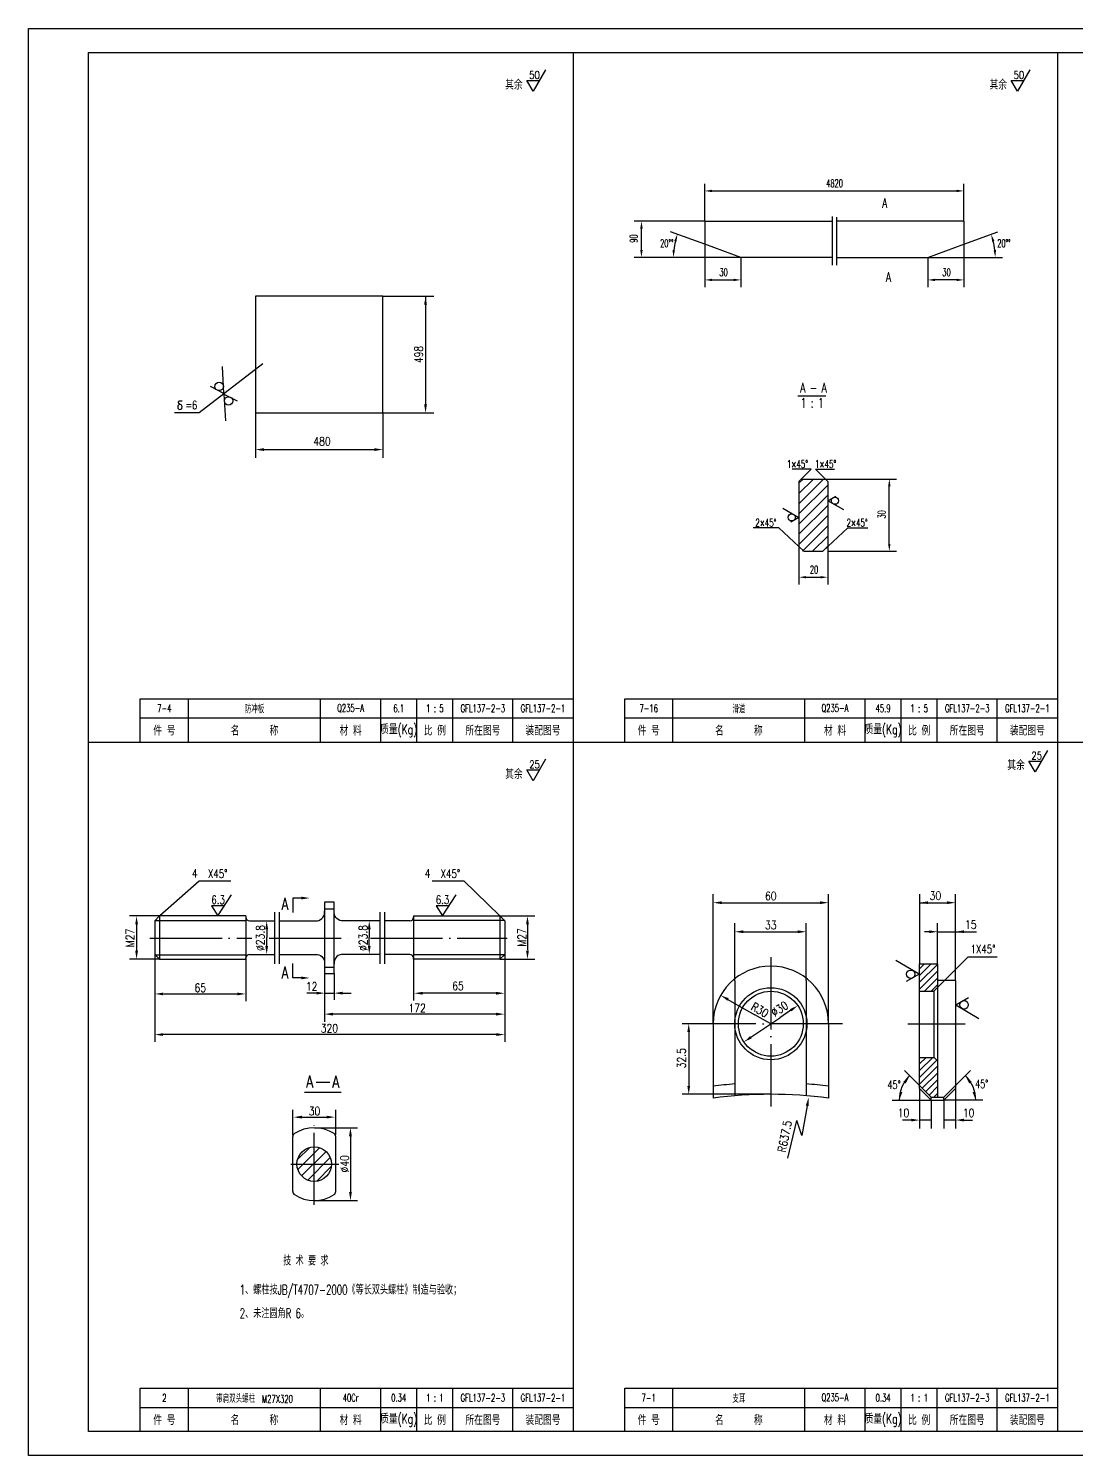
# Model space of a CAD drawing. Extents: x -955 to 1252, y 69 to 1417.
# Drawn here: x 411 to 847, y 77 to 671 of the extents above; entities that cross this region are included whole.
import ezdxf
from ezdxf.enums import TextEntityAlignment as Align

# ---------------------------------------------------------------- set-up
doc = ezdxf.new("R2010")
doc.units = 0
doc.header["$MEASUREMENT"] = 0
doc.linetypes.add('DASHDOT-M', pattern=[36, 30, -3, 0, -3])
doc.linetypes.add('DIVIDE-M', pattern=[39, 30, -3, 0, -3, 0, -3])
doc.layers.get('0').update_dxf_attribs({"linetype": 'CONTINUOUS'})
for name, color, linetype in [('1', 3, 'CONTINUOUS'), ('CDR_DWG1', 4, 'CONTINUOUS'), ('CDR_DWG2', 2, 'CONTINUOUS'), ('CDR_DWG3', 1, 'DASHDOT-M'), ('CDR_DWG4', 3, 'DIVIDE-M'), ('XS', 2, 'CONTINUOUS')]:
    doc.layers.add(name, color=color, linetype=linetype)
doc.styles.add('HZ', font='romans', dxfattribs={"width": 0.7, "bigfont": 'hz'})

# ---------------------------------------------------------------- blocks, each defined once
blk = doc.blocks.new('*X64')
at = {"color": 0}
for p, q in [((152.09, 197.34), (156.93, 202.19)), ((152.09, 200.17), (154.1, 202.19)), ((152.09, 194.52), (159.51, 201.94)), ((152.09, 191.69), (159.51, 199.11)), ((154.11, 190.88), (159.51, 196.28)), ((156.94, 190.88), (159.51, 193.46))]:
    blk.add_line(p, q, dxfattribs=at)
blk = doc.blocks.new('*X65')
at = {"color": 0}
for p, q in [((240.7, 219.49), (245.74, 224.53)), ((240.81, 215.35), (249.88, 224.42)), ((242.39, 212.69), (252.54, 222.84)), ((244.9, 210.95), (254.27, 220.33)), ((248.67, 210.49), (254.74, 216.56))]:
    blk.add_line(p, q, dxfattribs=at)
blk = doc.blocks.new('*X63')
at = {"color": 0}
for p, q in [((152.09, 157.75), (157.61, 163.26)), ((152.09, 160.58), (154.78, 163.26)), ((152.09, 154.92), (159.28, 162.11)), ((152.09, 152.09), (159.56, 159.56)), ((153.24, 150.41), (159.56, 156.73)), ((154.65, 148.99), (159.56, 153.9)), ((156.07, 147.58), (159.56, 151.07)), ((158.05, 146.74), (159.56, 148.25))]:
    blk.add_line(p, q, dxfattribs=at)
blk = doc.blocks.new('MM')
at = {"layer": 'XS', "color": 3}
blk.add_lwpolyline([(3.85, 6.67), (0, 0), (-1.93, 3.33)], dxfattribs=at)
blk.add_circle((0, 3), 1.5, dxfattribs=at)
blk = doc.blocks.new('*X114')
at = {"layer": '1', "color": 0, "linetype": 'Continuous'}
for p, q in [((-21545.07, -21449.76), (-21534.83, -21439.51)), ((-21545.07, -21445.51), (-21539.07, -21439.51)), ((-21545.07, -21441.27), (-21543.31, -21439.51)), ((-21545.07, -21454), (-21533.07, -21442)), ((-21545.07, -21458.24), (-21533.07, -21446.24)), ((-21545.07, -21462.48), (-21533.07, -21450.48)), ((-21545.07, -21466.73), (-21533.07, -21454.73)), ((-21543.61, -21469.51), (-21533.07, -21458.97)), ((-21539.37, -21469.51), (-21533.07, -21463.21)), ((-21535.13, -21469.51), (-21533.07, -21467.45))]:
    blk.add_line(p, q, dxfattribs=at)

msp = doc.modelspace()

# ---------------------------------------------------------------- linework, layer by layer
for p, q in [((410.85, 77.44), (410.85, 671.44)), ((410.85, 671.44), (1251.85, 671.44)), ((637.35, 661.44), (637.35, 87.44)), ((838.85, 661.44), (838.85, 87.44)), ((692.17, 591.2), (692.17, 606.84)), ((799.93, 591.2), (799.93, 606.84)), ((695.17, 603.84), (796.93, 603.84)), ((692.17, 591.2), (662.83, 591.2)), ((665.83, 579.2), (665.83, 588.2)), ((692.17, 581.66), (677.97, 586.82)), ((799.93, 581.66), (814.13, 586.82)), ((676.1, 576.2), (662.83, 576.2)), ((707.17, 576.2), (676.1, 576.2)), ((692.17, 581.44), (692.17, 563.8)), ((707.17, 576.2), (707.17, 563.8)), ((784.93, 576.2), (784.93, 563.8)), ((784.93, 576.2), (816, 576.2)), ((799.93, 581.44), (799.93, 563.8)), ((695.17, 566.8), (704.17, 566.8)), ((796.93, 566.8), (787.93, 566.8)), ((558.31, 560.02), (579.51, 560.02)), ((576.01, 560.02), (576.01, 514.97)), ((508.26, 531.83), (481.87, 511.53)), ((492.1, 519.56), (491.49, 530.71)), ((492.1, 519.56), (486.57, 522.37)), ((492.12, 519.3), (492.73, 508.15)), ((492.12, 519.3), (497.65, 516.49)), ((730.89, 518.5), (742.55, 518.5)), ((481.87, 511.53), (471.53, 511.53)), ((473, 514.37), (472.91, 514.13)), ((472.91, 514.13), (472.96, 513.6)), ((472.96, 513.6), (472.98, 513.43)), ((472.98, 513.43), (473.16, 513.21)), ((473.13, 514.59), (473, 514.37)), ((473.36, 514.78), (473.13, 514.59)), ((473.16, 513.21), (473.42, 513.04)), ((473.23, 515.72), (473.24, 516.08)), ((473.36, 515.4), (473.23, 515.72)), ((473.24, 516.08), (473.37, 516.27)), ((473.59, 515.17), (473.36, 515.4)), ((473.5, 514.93), (473.36, 514.78)), ((473.37, 516.27), (473.66, 516.46)), ((473.42, 513.04), (473.79, 512.92)), ((473.85, 515.02), (473.5, 514.93)), ((473.9, 515), (473.59, 515.17)), ((473.66, 516.46), (473.9, 516.49)), ((473.79, 512.92), (474.16, 512.95)), ((473.9, 516.49), (474.74, 516.49)), ((474.12, 514.9), (473.9, 515)), ((474.31, 514.78), (474.12, 514.9)), ((474.16, 512.95), (474.46, 513.07)), ((474.51, 514.61), (474.31, 514.78)), ((474.46, 513.07), (474.68, 513.34)), ((474.68, 514.37), (474.51, 514.61)), ((474.71, 514.05), (474.68, 514.37)), ((474.68, 513.34), (474.71, 514.05)), ((505.25, 511.41), (505.25, 492.68)), ((558.25, 511.41), (558.25, 492.68)), ((558.31, 511.47), (579.51, 511.47)), ((508.75, 496.18), (554.75, 496.18)), ((736.42, 488.07), (728.56, 488.07)), ((732.33, 483.89), (736.42, 488.07)), ((742.33, 483.89), (738.24, 488.07)), ((738.24, 488.07), (746.1, 488.07)), ((742.33, 483.89), (771.94, 483.89)), ((768.94, 456.89), (768.94, 480.89)), ((722.94, 463.61), (712.25, 463.61)), ((731.33, 455.89), (722.94, 463.61)), ((743.33, 455.89), (751.72, 463.61)), ((751.72, 463.61), (759.97, 463.61)), ((731.33, 455.89), (731.33, 440.04)), ((743.33, 455.89), (743.33, 440.04)), ((743.33, 453.89), (771.94, 453.89)), ((734.33, 443.04), (740.33, 443.04)), ((457.35, 384.44), (637.35, 384.44)), ((658.85, 384.44), (838.85, 384.44)), ((435.85, 374.44), (1241.85, 374.44)), ((465.51, 302.17), (481.8, 316.66)), ((481.83, 316.65), (495.02, 316.65)), ((578.76, 316.64), (591.96, 316.64)), ((606.92, 302.04), (591.96, 316.64)), ((489.63, 302.09), (495.33, 310.8)), ((520.8, 309.48), (520.8, 303.43)), ((524.3, 309.48), (520.8, 309.48)), ((583, 302.15), (588.7, 310.85)), ((695.65, 257.22), (695.65, 311.05)), ((743.65, 257.22), (743.65, 311.05)), ((781.58, 282.15), (781.58, 311.05)), ((796.52, 275.22), (796.52, 311.05)), ((492.36, 306.26), (487, 306.26)), ((487, 306.26), (489.63, 302.09)), ((580.37, 306.31), (583, 302.15)), ((585.74, 306.31), (580.37, 306.31)), ((699.15, 307.55), (740.15, 307.55)), ((781.91, 307.55), (793.95, 307.55)), ((465.28, 302.04), (452.79, 302.04)), ((455.79, 298.74), (455.79, 287.7)), ((606.92, 302.04), (621.41, 302.04)), ((618.41, 298.8), (618.41, 287.8)), ((704.65, 275.02), (704.65, 298.96)), ((734.33, 275.23), (734.33, 298.96)), ((788.94, 282.15), (788.94, 298.96)), ((796.52, 275.22), (796.52, 298.96)), ((509.91, 296.58), (509.91, 293.08)), ((509.91, 289.59), (509.91, 293.09)), ((552.59, 296.58), (552.59, 293.08)), ((552.59, 289.59), (552.59, 293.09)), ((708.15, 295.46), (730.83, 295.46)), ((785.53, 295.46), (783.54, 295.46)), ((789.09, 295.46), (799.42, 295.46)), ((800.02, 295.46), (805.15, 295.46)), ((463.35, 286.04), (463.35, 249.62)), ((608.92, 286.04), (608.92, 249.62)), ((465.28, 284.04), (452.79, 284.04)), ((501.24, 283.97), (501.24, 266.57)), ((520.8, 276.22), (520.8, 282.27)), ((571.03, 284.09), (571.03, 266.85)), ((606.92, 284.04), (621.41, 284.04)), ((781.34, 277.8), (771.69, 283.42)), ((789.05, 272.26), (801.77, 284.99)), ((801.77, 284.99), (813.77, 284.99)), ((524.3, 276.22), (520.8, 276.22)), ((534.01, 278.12), (534.01, 257.95)), ((538, 278.12), (538, 267.07)), ((704.65, 274.96), (704.65, 257.16)), ((734.33, 275.17), (734.33, 257.19)), ((781.34, 277.8), (775.95, 274.73)), ((467.1, 269.57), (498.12, 269.57)), ((530.64, 269.9), (526.68, 269.9)), ((534.03, 269.9), (538.08, 269.9)), ((541.5, 269.9), (545, 269.9)), ((605.79, 269.85), (573.63, 269.85)), ((796.54, 265), (801.93, 268.07)), ((701.81, 267.27), (705.41, 265.23)), ((705.41, 265.23), (713, 260.93)), ((727.93, 262.77), (723.36, 259.67)), ((796.54, 265), (806.18, 259.38)), ((605.64, 261.16), (537.32, 261.16)), ((689.13, 257.16), (682.71, 257.16)), ((695.65, 257.16), (695.65, 257.16)), ((719.65, 257.16), (713, 260.93)), ((715.93, 254.65), (723.36, 259.67)), ((719.56, 257.16), (719.74, 257.16)), ((719.56, 257.16), (719.74, 257.16)), ((719.56, 257.16), (719.74, 257.16)), ((719.65, 257.07), (719.65, 257.25)), ((719.65, 257.07), (719.65, 257.25)), ((719.65, 257.07), (719.65, 257.25)), ((605.42, 252.65), (466.32, 252.65)), ((685.49, 253.66), (685.49, 231.3)), ((711.36, 251.55), (715.93, 254.65)), ((775.2, 237.76), (781.41, 231.56)), ((802.77, 237.76), (796.57, 231.56)), ((719.58, 227.8), (682.71, 227.8)), ((781.52, 230.22), (781.52, 213.5)), ((796.52, 230.22), (796.52, 213.56)), ((520.76, 210.75), (520.76, 221.29)), ((538.64, 210.87), (538.64, 221.29)), ((734.75, 222.99), (732.5, 210.69)), ((770.06, 225.34), (786.27, 225.34)), ((786.34, 225.37), (786.34, 213.62)), ((791.64, 225.37), (791.64, 213.56)), ((807.91, 225.34), (791.7, 225.34)), ((522.53, 218.29), (535.13, 218.29)), ((529.76, 213.86), (547.76, 213.86)), ((726.69, 201.2), (730.52, 216.94)), ((732.5, 210.69), (730.52, 216.94)), ((779.16, 217.06), (774.48, 217.06)), ((786.4, 217.05), (781.52, 217.05)), ((796.53, 217.05), (791.66, 217.05)), ((800.03, 217.06), (803.53, 217.06)), ((544.76, 210.36), (544.76, 187.08)), ((529.76, 183.58), (547.76, 183.58)), ((457.35, 97.44), (637.35, 97.44)), ((658.85, 97.44), (838.85, 97.44)), ((1251.85, 77.44), (410.85, 77.44))]:
    msp.add_line(p, q)
for points in [[(625.86, 654.26), (620.71, 645.34), (618.13, 649.8), (623.28, 649.8)], [(827.36, 654.26), (822.21, 645.34), (819.63, 649.8), (824.78, 649.8)], [(834.77, 370.97), (829.61, 362.04), (827.04, 366.51), (832.19, 366.51)], [(625.86, 367.26), (620.71, 358.34), (618.13, 362.8), (623.28, 362.8)]]:
    msp.add_lwpolyline(points)
for points in [[(754.88, 593.99, 0, 0, 0), (754.88, 598.27, 0, 0, 0), (758.81, 598.27, 1.5, 0, 0), (763.28, 598.27, 0, 0, 0)], [(754.88, 570.79, 0, 0, 0), (754.88, 566.51, 0, 0, 0), (758.81, 566.51, 1.5, 0, 0), (763.28, 566.51, 0, 0, 0)]]:
    msp.add_lwpolyline(points, format="xyseb")
for points in [[(786.2, 217.04, 0.25, 0.25, 1), (786.45, 217.04, 0.25, 0.25, 1)], [(791.53, 217.11, 0.25, 0.25, 1), (791.78, 217.11, 0.25, 0.25, 1)]]:
    msp.add_lwpolyline(points, format="xyseb", close=True)
for centre, radius in [((490.15, 522.45), 1.75), ((494.07, 516.41), 1.75), ((777.85, 277.76), 1.75), ((800.02, 265.04), 1.75), ((529.7, 198.72), 7.18)]:
    msp.add_circle(centre, radius)
for centre, radius, start, end in [((707.17, 576.2), 28.07, 166.12586, 173.87414), ((784.93, 576.2), 28.07, 6.12586, 13.87414), ((787.15, 225.37), 14.09, 133.71729, 180.13722), ((790.82, 225.37), 14.09, 359.86278, 46.28271)]:
    msp.add_arc(centre, radius, start, end)
for points in [[(695.17, 604.34), (695.17, 603.34), (692.17, 603.84)], [(796.93, 604.34), (796.93, 603.34), (799.93, 603.84)], [(665.33, 588.2), (666.33, 588.2), (665.83, 591.2)], [(679.44, 583.07), (680.4, 582.78), (680.79, 585.8)], [(812.66, 583.07), (811.7, 582.78), (811.31, 585.8)], [(665.33, 579.2), (666.33, 579.2), (665.83, 576.2)], [(679.76, 579.16), (678.76, 579.22), (679.1, 576.2)], [(812.34, 579.16), (813.34, 579.22), (813, 576.2)], [(695.17, 567.3), (695.17, 566.3), (692.17, 566.8)], [(704.17, 567.3), (704.17, 566.3), (707.17, 566.8)], [(787.93, 567.3), (787.93, 566.3), (784.93, 566.8)], [(796.93, 567.3), (796.93, 566.3), (799.93, 566.8)], [(576.59, 556.52), (575.42, 556.52), (576.01, 560.02)], [(576.59, 514.97), (575.42, 514.97), (576.01, 511.47)], [(508.75, 495.6), (508.75, 496.76), (505.25, 496.18)], [(554.75, 495.6), (554.75, 496.76), (558.25, 496.18)], [(768.44, 480.89), (769.44, 480.89), (768.94, 483.89)], [(768.44, 456.89), (769.44, 456.89), (768.94, 453.89)], [(734.33, 443.54), (734.33, 442.54), (731.33, 443.04)], [(740.33, 443.54), (740.33, 442.54), (743.33, 443.04)], [(524.3, 310.07), (524.3, 308.9), (527.8, 309.48)], [(699.15, 306.97), (699.15, 308.13), (695.65, 307.55)], [(740.15, 306.97), (740.15, 308.13), (743.65, 307.55)], [(785.06, 306.97), (785.06, 308.13), (781.56, 307.55)], [(792.99, 306.97), (792.99, 308.13), (796.49, 307.55)], [(456.38, 298.5), (455.21, 298.5), (455.79, 302)], [(510.5, 296.46), (509.33, 296.46), (509.91, 299.96)], [(553.17, 296.48), (552.01, 296.48), (552.59, 299.98)], [(618.99, 298.52), (617.82, 298.52), (618.41, 302.02)], [(708.15, 294.88), (708.15, 296.04), (704.65, 295.46)], [(730.83, 294.88), (730.83, 296.04), (734.33, 295.46)], [(785.53, 294.88), (785.53, 296.04), (789.03, 295.46)], [(800.02, 294.88), (800.02, 296.04), (796.52, 295.46)], [(456.38, 287.57), (455.21, 287.57), (455.79, 284.07)], [(510.5, 289.53), (509.33, 289.53), (509.91, 286.03)], [(553.17, 289.59), (552.01, 289.59), (552.59, 286.09)], [(618.99, 287.56), (617.82, 287.56), (618.41, 284.06)], [(524.3, 275.64), (524.3, 276.8), (527.8, 276.22)], [(466.95, 268.98), (466.95, 270.15), (463.45, 269.57)], [(497.64, 268.98), (497.64, 270.15), (501.14, 269.57)], [(530.64, 269.31), (530.64, 270.48), (534.14, 269.9)], [(541.5, 269.31), (541.5, 270.48), (538, 269.9)], [(574.74, 269.27), (574.74, 270.43), (571.24, 269.85)], [(605.33, 269.27), (605.33, 270.43), (608.83, 269.85)], [(701.53, 266.77), (702.1, 267.78), (698.77, 269)], [(537.51, 260.57), (537.51, 261.74), (534.01, 261.16)], [(605.38, 260.57), (605.38, 261.74), (608.88, 261.16)], [(728.25, 262.28), (727.6, 263.25), (730.82, 264.73)], [(686.08, 253.66), (684.91, 253.66), (685.49, 257.16)], [(466.85, 252.07), (466.85, 253.24), (463.35, 252.65)], [(605.42, 252.07), (605.42, 253.24), (608.92, 252.65)], [(711.69, 251.07), (711.04, 252.03), (708.47, 249.59)], [(775.76, 232.3), (774.82, 232.99), (777.35, 235.47)], [(802.21, 232.3), (803.16, 232.99), (800.62, 235.47)], [(686.08, 231.3), (684.91, 231.3), (685.49, 227.8)], [(735.32, 222.89), (734.17, 223.1), (735.37, 226.44)], [(774.38, 228.69), (773.24, 228.94), (773.07, 225.39)], [(803.59, 228.69), (804.73, 228.94), (804.9, 225.39)], [(524.56, 217.7), (524.56, 218.87), (521.06, 218.29)], [(534.84, 217.7), (534.84, 218.87), (538.34, 218.29)], [(545.35, 210.36), (544.18, 210.36), (544.76, 213.86)], [(778.03, 216.47), (778.03, 217.64), (781.53, 217.06)], [(800.03, 216.47), (800.03, 217.64), (796.53, 217.06)], [(545.35, 187.08), (544.18, 187.08), (544.76, 183.58)]]:
    msp.add_solid(points)
at = {"layer": 'CDR_DWG1'}
for p, q in [((435.85, 87.44), (435.85, 661.44)), ((435.85, 661.44), (1241.85, 661.44)), ((692.17, 591.2), (745.13, 591.2)), ((692.17, 591.2), (692.17, 581.66)), ((799.93, 591.2), (746.97, 591.2)), ((799.93, 591.2), (799.93, 581.66)), ((707.17, 576.2), (692.17, 581.66)), ((745.13, 576.2), (707.17, 576.2)), ((746.97, 576.2), (784.93, 576.2)), ((784.93, 576.2), (799.93, 581.66)), ((558.25, 560.02), (505.25, 560.02)), ((505.25, 560.02), (505.25, 511.47)), ((558.25, 511.47), (558.25, 560.02)), ((505.25, 511.47), (558.25, 511.47)), ((732.33, 483.89), (731.33, 482.89)), ((731.33, 482.89), (731.33, 455.89)), ((732.33, 483.89), (742.33, 483.89)), ((742.33, 483.89), (743.33, 482.89)), ((743.33, 482.89), (743.33, 455.89)), ((733.33, 453.89), (731.33, 455.89)), ((733.33, 453.89), (741.33, 453.89)), ((741.33, 453.89), (743.33, 455.89)), ((457.35, 392.44), (637.35, 392.44)), ((457.35, 374.44), (457.35, 392.44)), ((477.35, 374.44), (477.35, 392.44)), ((532.35, 374.44), (532.35, 392.44)), ((557.35, 374.44), (557.35, 392.44)), ((572.35, 374.44), (572.35, 392.44)), ((587.35, 374.44), (587.35, 392.44)), ((612.35, 374.44), (612.35, 392.44)), ((658.85, 392.44), (838.85, 392.44)), ((658.85, 374.44), (658.85, 392.44)), ((678.85, 374.44), (678.85, 392.44)), ((733.85, 374.44), (733.85, 392.44)), ((758.85, 374.44), (758.85, 392.44)), ((773.85, 374.44), (773.85, 392.44)), ((788.85, 374.44), (788.85, 392.44)), ((813.85, 374.44), (813.85, 392.44)), ((538, 307.71), (534, 307.71)), ((534, 307.71), (534, 277.99)), ((534, 305.02), (538, 305.02)), ((538, 277.99), (538, 307.71)), ((465.35, 302.04), (463.35, 300.04)), ((463.35, 300.12), (501.24, 300.12)), ((463.35, 300.04), (463.35, 286.04)), ((465.35, 302.04), (465.35, 284.04)), ((501.24, 302.04), (465.35, 302.04)), ((501.24, 302.04), (501.24, 301.54)), ((501.24, 302.04), (501.24, 284.04)), ((502.74, 300.04), (513.19, 300.04)), ((569.53, 300.04), (558.98, 300.04)), ((571.03, 302.04), (571.03, 301.54)), ((571.03, 302.04), (571.03, 284.04)), ((571.03, 302.04), (606.92, 302.04)), ((608.92, 300.12), (571.03, 300.12)), ((606.92, 302.04), (608.92, 300.04)), ((606.92, 302.04), (606.92, 284.04)), ((608.92, 300.04), (608.92, 286.04)), ((463.35, 286.04), (465.35, 284.04)), ((463.35, 285.84), (501.24, 285.84)), ((502.76, 286.01), (513.19, 286.01)), ((569.51, 286.01), (558.98, 286.01)), ((608.92, 285.84), (571.03, 285.84)), ((608.92, 286.04), (606.92, 284.04)), ((465.35, 284.04), (501.24, 284.04)), ((501.24, 284.04), (501.26, 284.58)), ((534, 280.68), (538, 280.68)), ((571.03, 284.04), (571.01, 284.58)), ((606.92, 284.04), (571.03, 284.04)), ((781.52, 270.81), (781.52, 282.08)), ((781.52, 282.08), (788.94, 282.08)), ((788.94, 282.1), (788.94, 272.58)), ((538, 277.99), (534, 277.99)), ((796.52, 275.16), (788.94, 275.16)), ((796.52, 275.22), (796.52, 230.22)), ((781.52, 243.17), (781.52, 270.81)), ((781.52, 270.78), (787.56, 270.78)), ((787.56, 270.82), (788.94, 272.26)), ((787.56, 243.16), (787.56, 270.82)), ((788.94, 272.58), (788.94, 241.77)), ((695.65, 257.16), (695.65, 233.66)), ((704.65, 257.16), (704.65, 234.66)), ((734.33, 257.19), (734.33, 234.69)), ((743.65, 257.16), (743.65, 233.66)), ((781.52, 230.22), (781.52, 243.17)), ((781.52, 243.16), (787.56, 243.16)), ((787.56, 243.16), (787.56, 243.16)), ((787.56, 243.16), (788.94, 241.77)), ((788.99, 241.77), (788.99, 226.64)), ((695.65, 233.66), (695.65, 226.16)), ((704.65, 234.66), (704.65, 227.16)), ((734.33, 234.69), (734.33, 227.19)), ((743.65, 233.66), (743.65, 226.16)), ((786.33, 226.64), (781.45, 231.52)), ((786.33, 225.34), (781.45, 230.22)), ((786.33, 226.61), (786.33, 226.64)), ((786.33, 225.34), (786.33, 226.61)), ((786.34, 226.64), (789.44, 226.64)), ((788.08, 226.61), (788.08, 226.64)), ((789.44, 226.64), (791.64, 226.64)), ((791.64, 226.64), (796.52, 231.52)), ((791.64, 225.34), (796.52, 230.22)), ((791.64, 226.61), (791.64, 226.64)), ((791.64, 225.34), (791.64, 226.61)), ((786.34, 225.34), (791.64, 225.34)), ((520.76, 187.29), (520.76, 210.16)), ((538.64, 187.29), (538.64, 210.16)), ((457.35, 105.44), (637.35, 105.44)), ((457.35, 87.44), (457.35, 105.44)), ((477.35, 87.44), (477.35, 105.44)), ((532.35, 87.44), (532.35, 105.44)), ((557.35, 87.44), (557.35, 105.44)), ((572.35, 87.44), (572.35, 105.44)), ((587.35, 87.44), (587.35, 105.44)), ((612.35, 87.44), (612.35, 105.44)), ((658.85, 105.44), (838.85, 105.44)), ((658.85, 87.44), (658.85, 105.44)), ((678.85, 87.44), (678.85, 105.44)), ((733.85, 87.44), (733.85, 105.44)), ((758.85, 87.44), (758.85, 105.44)), ((773.85, 87.44), (773.85, 105.44)), ((788.85, 87.44), (788.85, 105.44)), ((813.85, 87.44), (813.85, 105.44)), ((1241.85, 87.44), (435.85, 87.44))]:
    msp.add_line(p, q, dxfattribs=at)
for points in [[(515.19, 300.04), (531, 300.04, 0.414214), (534, 304.04, 0.414214)], [(557, 300.04), (541, 300.04, -0.414214), (538, 304.04, -0.414214)], [(515.2, 286.04), (531, 286.04, -0.414214), (534, 282.04, -0.414214)], [(557, 286.04), (541, 286.04, 0.414214), (538, 282.04, 0.414214)]]:
    msp.add_lwpolyline(points, format="xyb", dxfattribs=at)
for radius in [15, 13.5]:
    msp.add_circle((719.65, 257.16), radius, dxfattribs=at)
for centre, radius, start, end in [((502.74, 301.54), 1.5, 180, 270), ((569.53, 301.54), 1.5, 270, 0), ((502.76, 284.51), 1.5, 90, 177.43508), ((569.51, 284.51), 1.5, 2.56492, 90), ((719.65, 257.16), 24, 0, 180), ((719.65, 51.52), 181.2, 94.74834, 97.61101), ((719.65, 51.52), 181.2, 82.38899, 85.35015), ((719.65, 51.16), 176.64, 82.19102, 97.80897), ((529.7, 198.72), 15.14, 56.95106, 123.04894), ((522.26, 210.16), 1.5, 123.04894, 180), ((537.14, 210.16), 1.5, 0, 56.95106), ((522.26, 187.29), 1.5, 180, 236.95106), ((529.7, 198.72), 15.14, 236.95106, 303.04894), ((537.14, 187.29), 1.5, 303.04894, 0)]:
    msp.add_arc(centre, radius, start, end, dxfattribs=at)
at = {"layer": 'CDR_DWG2'}
for p, q in [((530.45, 232.81), (536.17, 232.81)), ((525.67, 228.72), (540.95, 228.72))]:
    msp.add_line(p, q, dxfattribs=at)
at = {"layer": 'CDR_DWG3', "linetype": 'DASHDOT-M'}
for p, q in [((461.35, 292.85), (503.75, 292.85)), ((510.91, 292.85), (544.32, 292.85)), ((553.07, 292.85), (609.99, 292.85)), ((719.65, 284.82), (719.65, 222.77)), ((749.51, 257.16), (689.2, 257.16)), ((776.59, 257.16), (800.56, 257.16)), ((529.7, 181.8), (529.7, 216.46)), ((520.02, 198.72), (539.91, 198.72))]:
    msp.add_line(p, q, dxfattribs=at)
at = {"layer": 'CDR_DWG4', "linetype": 'DIVIDE-M'}
for p, q in [((745.13, 593.2), (745.13, 572.88)), ((746.97, 592.93), (746.97, 572.88)), ((513.23, 303.64), (513.23, 282.13)), ((515.19, 282.13), (515.19, 303.64)), ((557.08, 282.13), (557.08, 303.64)), ((558.98, 303.64), (558.98, 282.13))]:
    msp.add_line(p, q, dxfattribs=at)

# ---------------------------------------------------------------- block references
for name, p in [('*X114', (22276.4, 21923.4)), ('*X64', (629.43, 79.9)), ('*X63', (629.43, 79.9)), ('*X65', (282.07, -18.88))]:
    msp.add_blockref(name, p)
for p, rotation in [((743.33, 474.9), 270), ((731.33, 467.95), 90)]:
    msp.add_blockref('MM', p, dxfattribs=dict(rotation=rotation))

# ---------------------------------------------------------------- texts
at = {"style": 'HZ'}
for s, height, width, p in [('50', 3.2, 0.8, (619.15, 650.5)), ('50', 3.2, 0.8, (820.65, 650.5)), ('其余', 4, 0.7, (609.13, 646.05)), ('其余', 4, 0.7, (810.63, 646.05)), ('4820', 3.2, 0.6, (742.69, 605.44)), ('A', 4, 0.68, (765.96, 596.85)), ('20%%d%%d', 3.2, 0.6, (673.6, 580.44)), ('20%%d%%d', 3.2, 0.6, (813.82, 580.44)), ('30', 3.2, 0.6, (698.23, 568.4)), ('30', 3.2, 0.6, (790.99, 568.4)), ('A', 4, 0.68, (767.56, 565.97)), ('A - A', 4, 0.68, (731.92, 519.95)), ('1 : 1', 4, 0.68, (732.05, 513.62)), ('=6', 3.5, 0.7, (476.14, 512.95)), ('1×45%%d', 3.2, 0.68, (726.35, 488.54)), ('1×45%%d', 3.2, 0.68, (738.08, 488.54)), ('2×45%%d', 3.2, 0.68, (713.19, 464.09)), ('2×45%%d', 3.2, 0.68, (751.16, 464.09)), ('20', 3.2, 0.6, (735.89, 444.64)), ('25', 3.2, 0.8, (828.06, 367.21)), ('其余', 4, 0.7, (609.13, 359.05)), ('25', 3.2, 0.8, (619.15, 363.5)), ('其余', 4, 0.7, (818.04, 362.75)), (' X45%%D', 3.5, 0.75, (483.68, 317.85)), (' X45%%D', 3.5, 0.75, (580.52, 317.85)), ('        技 术 要 求', 4, 0.65, (501.27, 156.54)), ('1、螺柱按JB/T4707-2000《等长双头螺柱》制造与验收；', 4, 0.65, (498.7, 144.45)), ('2、未注圆角R 6。', 4, 0.65, (498.7, 134.64))]:
    msp.add_text(s, height=height, dxfattribs=dict(at, width=width)).set_placement(p)
at = {"style": 'HZ', "width": 0.6}
for s, p in [('90', (664.23, 582.26)), ('30', (767.34, 467.45))]:
    msp.add_text(s, height=3.2, rotation=90, dxfattribs=at).set_placement(p)
at = {"style": 'HZ', "width": 0.8}
for s, rotation, p in [('498', 90, (574.92, 535.75)), ('%%C23.8', 90, (509.01, 292.85)), ('%%C23.8', 90, (551.81, 292.85)), ('M27', 90, (454.81, 292.85)), ('M27', 90, (617.81, 293.05)), ('R30', 330, (714.23, 261.4)), ('%%C30', 33, (724.23, 261.9)), ('32.5', 90, (684.23, 242.8)), ('R637.5', 79, (727.13, 209.9)), ('%%C40', 90, (544.11, 198.85))]:
    msp.add_text(s, height=3.5, rotation=rotation, dxfattribs=at).set_placement(p, align=Align.CENTER)
at = {"style": 'HZ'}
for s, height, width, p in [('480', 3.5, 0.8, (532.92, 497.85)), ('4  ', 3.5, 0.8, (481.91, 318.05)), ('4  ', 3.5, 0.8, (578.81, 317.95)), ('6.3', 3.5, 0.75, (489.7, 306.99)), ('A', 5, 0.75, (517.44, 304.6)), ('6.3', 3.5, 0.75, (583.07, 307.04)), ('60', 3.5, 0.8, (719.63, 308.6)), ('30', 3.5, 0.8, (788.13, 308.7)), ('33', 3.5, 0.8, (719.63, 296.5)), ('15', 3.5, 0.8, (802.83, 296.7)), ('1X45%%D', 3.5, 0.75, (807.89, 286.48)), ('A', 5, 0.75, (517.44, 275.98)), ('65', 3.5, 0.8, (482.31, 270.35)), ('12', 3.5, 0.8, (528.61, 270.95)), ('65', 3.5, 0.8, (589.51, 271.15)), ('172', 3.5, 0.8, (572.51, 261.95)), ('320', 3.5, 0.8, (536.01, 253.55)), ('45%%d', 3.5, 0.7, (770.9, 230)), ('45%%d', 3.5, 0.7, (807.37, 230.36)), ('30', 3.5, 0.8, (529.81, 219.05)), ('10', 3.5, 0.8, (774.83, 218.3)), ('10', 3.5, 0.8, (801.93, 218.3))]:
    msp.add_text(s, height=height, dxfattribs=dict(at, width=width)).set_placement(p, align=Align.CENTER)
for s, height, width, p in [('7-4', 3.2, 0.65, (467.35, 388.44)), ('防冲板', 3.2, 0.65, (504.85, 388.44)), ('Q235-A', 3.2, 0.65, (544.85, 388.44)), ('6.1', 3.2, 0.65, (564.85, 388.44)), ('1 : 5', 3.2, 0.65, (579.85, 388.44)), ('GFL137-2-3', 3.2, 0.65, (599.85, 388.44)), ('GFL137-2-1', 3.2, 0.65, (624.85, 388.44)), ('7-16', 3.2, 0.65, (668.85, 388.44)), ('滑道', 3.2, 0.65, (706.35, 388.44)), ('Q235-A', 3.2, 0.65, (746.35, 388.44)), ('45.9', 3.2, 0.65, (766.35, 388.44)), ('1 : 5', 3.2, 0.65, (781.35, 388.44)), ('GFL137-2-3', 3.2, 0.65, (801.35, 388.44)), ('GFL137-2-1', 3.2, 0.65, (826.35, 388.44)), ('件 号', 4, 0.7, (467.35, 379.44)), ('名      称', 4, 0.7, (504.85, 379.44)), ('材 料', 4, 0.7, (544.85, 379.44)), ('质量(Kg)', 4, 0.7, (564.85, 379.44)), ('比 例', 4, 0.7, (579.85, 379.44)), ('所在图号', 4, 0.7, (599.85, 379.44)), ('装配图号', 4, 0.7, (624.85, 379.44)), ('件 号', 4, 0.7, (668.85, 379.44)), ('名      称', 4, 0.7, (706.35, 379.44)), ('材 料', 4, 0.7, (746.35, 379.44)), ('质量(Kg)', 4, 0.7, (766.35, 379.44)), ('比 例', 4, 0.7, (781.35, 379.44)), ('所在图号', 4, 0.7, (801.35, 379.44)), ('装配图号', 4, 0.7, (826.35, 379.44)), ('2', 3.2, 0.65, (467.35, 101.44)), ('带肩双头螺柱  M27X320', 3.2, 0.65, (504.85, 101.44)), ('40Cr', 3.2, 0.65, (544.85, 101.44)), ('0.34', 3.2, 0.65, (564.85, 101.44)), ('1 : 1', 3.2, 0.65, (579.85, 101.44)), ('GFL137-2-3', 3.2, 0.65, (599.85, 101.44)), ('GFL137-2-1', 3.2, 0.65, (624.85, 101.44)), ('7-1', 3.2, 0.65, (668.85, 101.44)), ('支耳', 3.2, 0.65, (706.35, 101.44)), ('Q235-A', 3.2, 0.65, (746.35, 101.44)), ('0.34', 3.2, 0.65, (766.35, 101.44)), ('1 : 1', 3.2, 0.65, (781.35, 101.44)), ('GFL137-2-3', 3.2, 0.65, (801.35, 101.44)), ('GFL137-2-1', 3.2, 0.65, (826.35, 101.44)), ('质量(Kg)', 4, 0.7, (564.85, 92.44)), ('质量(Kg)', 4, 0.7, (766.35, 92.44)), ('件 号', 4, 0.7, (467.35, 92.44)), ('名      称', 4, 0.7, (504.85, 92.44)), ('材 料', 4, 0.7, (544.85, 92.44)), ('比 例', 4, 0.7, (579.85, 92.44)), ('所在图号', 4, 0.7, (599.85, 92.44)), ('装配图号', 4, 0.7, (624.85, 92.44)), ('件 号', 4, 0.7, (668.85, 92.44)), ('名      称', 4, 0.7, (706.35, 92.44)), ('材 料', 4, 0.7, (746.35, 92.44)), ('比 例', 4, 0.7, (781.35, 92.44)), ('所在图号', 4, 0.7, (801.35, 92.44)), ('装配图号', 4, 0.7, (826.35, 92.44))]:
    msp.add_text(s, height=height, dxfattribs=dict(at, width=width)).set_placement(p, align=Align.MIDDLE)
at = {"layer": 'CDR_DWG2', "style": 'HZ', "width": 0.75}
for p in [(527.76, 230.64), (538.65, 230.42)]:
    msp.add_text('A', height=5, dxfattribs=at).set_placement(p, align=Align.CENTER)

doc.saveas('drawing.dxf')
